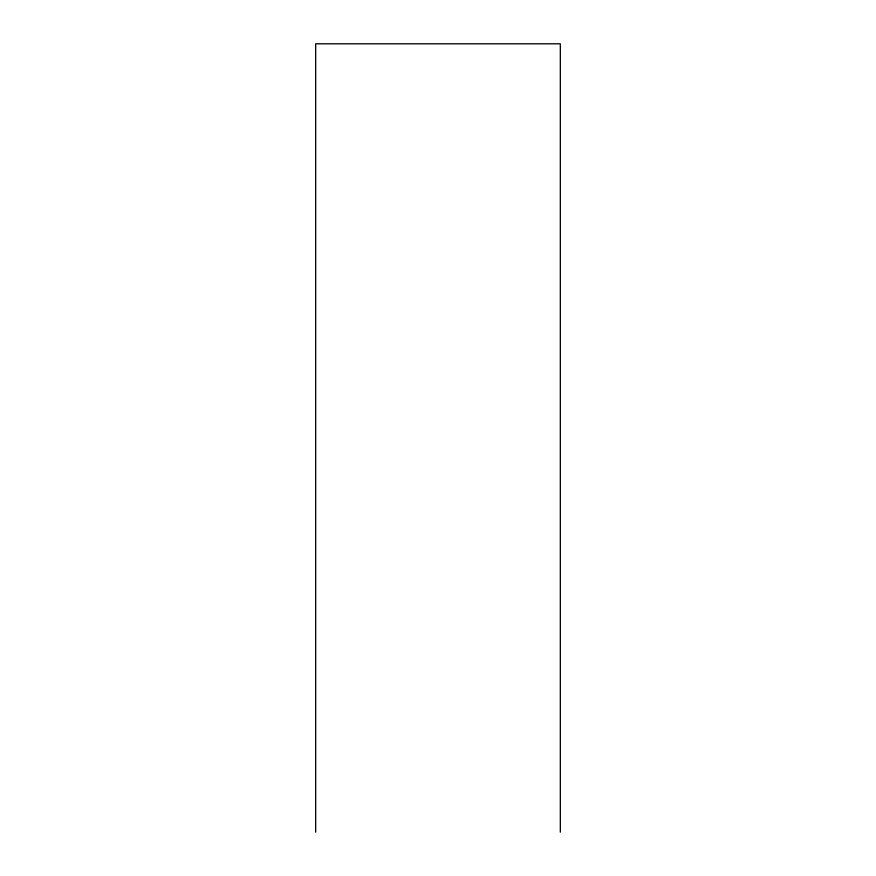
<?xml version="1.0" encoding="UTF-8"?>
<svg xmlns="http://www.w3.org/2000/svg" width="876" height="876" viewBox="0 0 876 876"><rect width="100%" height="100%" fill="white"/><g stroke="black" fill="none" stroke-linecap="round" stroke-linejoin="round"><path stroke-width="1.31" d="M560.322 832.2L560.322 43.8L315.678 43.8L315.678 832.2"/></g></svg>
